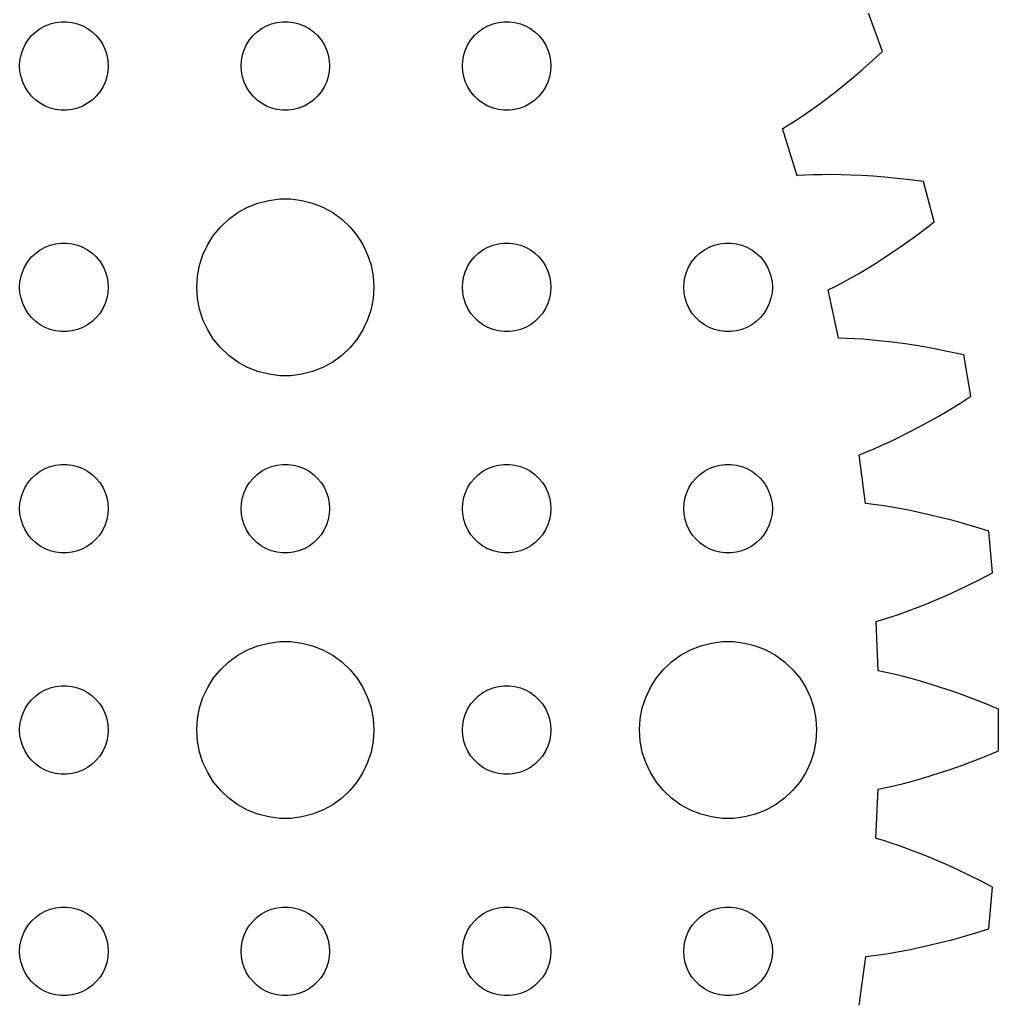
# Model space of a CAD drawing. Header units: metres. Extents: x -69 to 69, y 41 to 289.
# Drawn here: x 36 to 69.16, y 100.84 to 134.07 of the extents above; entities that cross this region are included whole.
import ezdxf

# ---------------------------------------------------------------- set-up
doc = ezdxf.new("R2010")
doc.units = ezdxf.units.M

msp = doc.modelspace()

# ---------------------------------------------------------------- linework, layer by layer
for p, q in [((65.2286, 132.987), (64.7441, 134.319)), ((36.8613, 133.857), (37.0365, 133.927)), ((37.0365, 133.927), (37.2189, 133.973)), ((37.2189, 133.973), (37.4058, 133.997)), ((37.4058, 133.997), (37.5942, 133.997)), ((37.5942, 133.997), (37.7811, 133.973)), ((37.7811, 133.973), (37.9635, 133.927)), ((37.9635, 133.927), (38.1387, 133.857)), ((44.3613, 133.857), (44.5365, 133.927)), ((44.5365, 133.927), (44.7189, 133.973)), ((44.7189, 133.973), (44.9058, 133.997)), ((44.9058, 133.997), (45.0942, 133.997)), ((45.0942, 133.997), (45.2811, 133.973)), ((45.2811, 133.973), (45.4635, 133.927)), ((45.4635, 133.927), (45.6387, 133.857)), ((51.8613, 133.857), (52.0365, 133.927)), ((52.0365, 133.927), (52.2189, 133.973)), ((52.2189, 133.973), (52.4058, 133.997)), ((52.4058, 133.997), (52.5942, 133.997)), ((52.5942, 133.997), (52.7811, 133.973)), ((52.7811, 133.973), (52.9635, 133.927)), ((52.9635, 133.927), (53.1387, 133.857)), ((36.4065, 133.527), (36.5439, 133.656)), ((36.5439, 133.656), (36.6963, 133.766)), ((36.6963, 133.766), (36.8613, 133.857)), ((38.1387, 133.857), (38.3037, 133.766)), ((38.3037, 133.766), (38.4561, 133.656)), ((38.4561, 133.656), (38.5934, 133.527)), ((43.9065, 133.527), (44.0439, 133.656)), ((44.0439, 133.656), (44.1963, 133.766)), ((44.1963, 133.766), (44.3613, 133.857)), ((45.6387, 133.857), (45.8037, 133.766)), ((45.8037, 133.766), (45.9561, 133.656)), ((45.9561, 133.656), (46.0934, 133.527)), ((51.4065, 133.527), (51.5439, 133.656)), ((51.5439, 133.656), (51.6963, 133.766)), ((51.6963, 133.766), (51.8613, 133.857)), ((53.1387, 133.857), (53.3037, 133.766)), ((53.3037, 133.766), (53.4561, 133.656)), ((53.4561, 133.656), (53.5934, 133.527)), ((36.1855, 133.223), (36.2865, 133.382)), ((36.2865, 133.382), (36.4065, 133.527)), ((38.5934, 133.527), (38.7135, 133.382)), ((38.7135, 133.382), (38.8145, 133.223)), ((43.6855, 133.223), (43.7865, 133.382)), ((43.7865, 133.382), (43.9065, 133.527)), ((46.0934, 133.527), (46.2135, 133.382)), ((46.2135, 133.382), (46.3145, 133.223)), ((51.1855, 133.223), (51.2865, 133.382)), ((51.2865, 133.382), (51.4065, 133.527)), ((53.5934, 133.527), (53.7135, 133.382)), ((53.7135, 133.382), (53.8145, 133.223)), ((36.0471, 132.873), (36.1053, 133.052)), ((36.1053, 133.052), (36.1855, 133.223)), ((38.8145, 133.223), (38.8947, 133.052)), ((38.8947, 133.052), (38.9529, 132.873)), ((43.5471, 132.873), (43.6053, 133.052)), ((43.6053, 133.052), (43.6855, 133.223)), ((46.3145, 133.223), (46.3947, 133.052)), ((46.3947, 133.052), (46.4529, 132.873)), ((51.0471, 132.873), (51.1053, 133.052)), ((51.1053, 133.052), (51.1855, 133.223)), ((53.8145, 133.223), (53.8947, 133.052)), ((53.8947, 133.052), (53.9529, 132.873)), ((64.893, 132.681), (65.2286, 132.987)), ((36, 132.5), (36.0118, 132.688)), ((36.0118, 132.688), (36.0471, 132.873)), ((38.9529, 132.873), (38.9882, 132.688)), ((38.9882, 132.688), (39, 132.5)), ((43.5, 132.5), (43.5118, 132.688)), ((43.5118, 132.688), (43.5471, 132.873)), ((46.4529, 132.873), (46.4882, 132.688)), ((46.4882, 132.688), (46.5, 132.5)), ((51, 132.5), (51.0118, 132.688)), ((51.0118, 132.688), (51.0471, 132.873)), ((53.9529, 132.873), (53.9882, 132.688)), ((53.9882, 132.688), (54, 132.5)), ((64.5657, 132.392), (64.893, 132.681)), ((36.0118, 132.312), (36, 132.5)), ((36.0471, 132.127), (36.0118, 132.312)), ((38.9882, 132.312), (38.9529, 132.127)), ((39, 132.5), (38.9882, 132.312)), ((43.5118, 132.312), (43.5, 132.5)), ((43.5471, 132.127), (43.5118, 132.312)), ((46.4882, 132.312), (46.4529, 132.127)), ((46.5, 132.5), (46.4882, 132.312)), ((51.0118, 132.312), (51, 132.5)), ((51.0471, 132.127), (51.0118, 132.312)), ((53.9882, 132.312), (53.9529, 132.127)), ((54, 132.5), (53.9882, 132.312)), ((64.2472, 132.12), (64.5657, 132.392)), ((36.1053, 131.948), (36.0471, 132.127)), ((36.1855, 131.777), (36.1053, 131.948)), ((38.8947, 131.948), (38.8145, 131.777)), ((38.9529, 132.127), (38.8947, 131.948)), ((43.6053, 131.948), (43.5471, 132.127)), ((43.6855, 131.777), (43.6053, 131.948)), ((46.3947, 131.948), (46.3145, 131.777)), ((46.4529, 132.127), (46.3947, 131.948)), ((51.1053, 131.948), (51.0471, 132.127)), ((51.1855, 131.777), (51.1053, 131.948)), ((53.8947, 131.948), (53.8145, 131.777)), ((53.9529, 132.127), (53.8947, 131.948)), ((63.938, 131.864), (64.2472, 132.12)), ((36.2865, 131.618), (36.1855, 131.777)), ((36.4065, 131.473), (36.2865, 131.618)), ((38.7135, 131.618), (38.5934, 131.473)), ((38.8145, 131.777), (38.7135, 131.618)), ((43.7865, 131.618), (43.6855, 131.777)), ((43.9065, 131.473), (43.7865, 131.618)), ((46.2135, 131.618), (46.0934, 131.473)), ((46.3145, 131.777), (46.2135, 131.618)), ((51.2865, 131.618), (51.1855, 131.777)), ((51.4065, 131.473), (51.2865, 131.618)), ((53.7135, 131.618), (53.5934, 131.473)), ((53.8145, 131.777), (53.7135, 131.618)), ((63.3495, 131.403), (63.6387, 131.626)), ((63.6387, 131.626), (63.938, 131.864)), ((36.5439, 131.344), (36.4065, 131.473)), ((36.6963, 131.234), (36.5439, 131.344)), ((38.4561, 131.344), (38.3037, 131.234)), ((38.5934, 131.473), (38.4561, 131.344)), ((44.0439, 131.344), (43.9065, 131.473)), ((44.1963, 131.234), (44.0439, 131.344)), ((45.9561, 131.344), (45.8037, 131.234)), ((46.0934, 131.473), (45.9561, 131.344)), ((51.5439, 131.344), (51.4065, 131.473)), ((51.6963, 131.234), (51.5439, 131.344)), ((53.4561, 131.344), (53.3037, 131.234)), ((53.5934, 131.473), (53.4561, 131.344)), ((63.0711, 131.196), (63.3495, 131.403)), ((36.8613, 131.143), (36.6963, 131.234)), ((37.0365, 131.073), (36.8613, 131.143)), ((37.2189, 131.027), (37.0365, 131.073)), ((37.4058, 131.003), (37.2189, 131.027)), ((37.5942, 131.003), (37.4058, 131.003)), ((37.7811, 131.027), (37.5942, 131.003)), ((37.9635, 131.073), (37.7811, 131.027)), ((38.1387, 131.143), (37.9635, 131.073)), ((38.3037, 131.234), (38.1387, 131.143)), ((44.3613, 131.143), (44.1963, 131.234)), ((44.5365, 131.073), (44.3613, 131.143)), ((44.7189, 131.027), (44.5365, 131.073)), ((44.9058, 131.003), (44.7189, 131.027)), ((45.0942, 131.003), (44.9058, 131.003)), ((45.2811, 131.027), (45.0942, 131.003)), ((45.4635, 131.073), (45.2811, 131.027)), ((45.6387, 131.143), (45.4635, 131.073)), ((45.8037, 131.234), (45.6387, 131.143)), ((51.8613, 131.143), (51.6963, 131.234)), ((52.0365, 131.073), (51.8613, 131.143)), ((52.2189, 131.027), (52.0365, 131.073)), ((52.4058, 131.003), (52.2189, 131.027)), ((52.5942, 131.003), (52.4058, 131.003)), ((52.7811, 131.027), (52.5942, 131.003)), ((52.9635, 131.073), (52.7811, 131.027)), ((53.1387, 131.143), (52.9635, 131.073)), ((53.3037, 131.234), (53.1387, 131.143)), ((62.5481, 130.827), (62.8038, 131.004)), ((62.8038, 131.004), (63.0711, 131.196)), ((62.0729, 130.515), (62.3043, 130.664)), ((62.3043, 130.664), (62.5481, 130.827)), ((61.8463, 130.376), (61.8543, 130.379)), ((62.346, 128.781), (61.8463, 130.376)), ((61.8543, 130.379), (62.0729, 130.515)), ((62.3571, 128.785), (62.346, 128.781)), ((62.614, 128.799), (62.3571, 128.785)), ((62.889, 128.809), (62.614, 128.799)), ((63.1821, 128.816), (62.889, 128.809)), ((63.4933, 128.817), (63.1821, 128.816)), ((63.8223, 128.813), (63.4933, 128.817)), ((64.1692, 128.803), (63.8223, 128.813)), ((64.5338, 128.787), (64.1692, 128.803)), ((64.9159, 128.763), (64.5338, 128.787)), ((65.3155, 128.731), (64.9159, 128.763)), ((65.7324, 128.691), (65.3155, 128.731)), ((66.1664, 128.642), (65.7324, 128.691)), ((66.6172, 128.583), (66.1664, 128.642)), ((66.9839, 127.215), (66.6172, 128.583)), ((44.0729, 127.853), (44.4379, 127.947)), ((44.4379, 127.947), (44.8116, 127.994)), ((44.8116, 127.994), (45.1884, 127.994)), ((45.1884, 127.994), (45.5621, 127.947)), ((45.5621, 127.947), (45.927, 127.853)), ((43.3925, 127.533), (43.7227, 127.714)), ((43.7227, 127.714), (44.0729, 127.853)), ((45.927, 127.853), (46.2773, 127.714)), ((46.2773, 127.714), (46.6075, 127.533)), ((42.8131, 127.054), (43.0877, 127.312)), ((43.0877, 127.312), (43.3925, 127.533)), ((46.6075, 127.533), (46.9123, 127.312)), ((46.9123, 127.312), (47.1869, 127.054)), ((42.5729, 126.763), (42.8131, 127.054)), ((47.1869, 127.054), (47.427, 126.763)), ((66.6228, 126.939), (66.9839, 127.215)), ((42.3711, 126.445), (42.5729, 126.763)), ((47.427, 126.763), (47.6289, 126.445)), ((65.9306, 126.436), (66.2715, 126.679)), ((66.2715, 126.679), (66.6228, 126.939)), ((36.6963, 126.266), (36.8613, 126.357)), ((36.8613, 126.357), (37.0365, 126.427)), ((37.0365, 126.427), (37.2189, 126.473)), ((37.2189, 126.473), (37.4058, 126.497)), ((37.4058, 126.497), (37.5942, 126.497)), ((37.5942, 126.497), (37.7811, 126.473)), ((37.7811, 126.473), (37.9635, 126.427)), ((37.9635, 126.427), (38.1387, 126.357)), ((38.1387, 126.357), (38.3037, 126.266)), ((42.2107, 126.104), (42.3711, 126.445)), ((47.6289, 126.445), (47.7893, 126.104)), ((51.6963, 126.266), (51.8613, 126.357)), ((51.8613, 126.357), (52.0365, 126.427)), ((52.0365, 126.427), (52.2189, 126.473)), ((52.2189, 126.473), (52.4058, 126.497)), ((52.4058, 126.497), (52.5942, 126.497)), ((52.5942, 126.497), (52.7811, 126.473)), ((52.7811, 126.473), (52.9635, 126.427)), ((52.9635, 126.427), (53.1387, 126.357)), ((53.1387, 126.357), (53.3037, 126.266)), ((59.1963, 126.266), (59.3613, 126.357)), ((59.3613, 126.357), (59.5365, 126.427)), ((59.5365, 126.427), (59.7189, 126.473)), ((59.7189, 126.473), (59.9058, 126.497)), ((59.9058, 126.497), (60.0942, 126.497)), ((60.0942, 126.497), (60.2811, 126.473)), ((60.2811, 126.473), (60.4635, 126.427)), ((60.4635, 126.427), (60.6387, 126.357)), ((60.6387, 126.357), (60.8037, 126.266)), ((65.6004, 126.209), (65.9306, 126.436)), ((36.2865, 125.882), (36.4065, 126.027)), ((36.4065, 126.027), (36.5439, 126.156)), ((36.5439, 126.156), (36.6963, 126.266)), ((38.3037, 126.266), (38.4561, 126.156)), ((38.4561, 126.156), (38.5934, 126.027)), ((38.5934, 126.027), (38.7135, 125.882)), ((42.0942, 125.746), (42.2107, 126.104)), ((47.7893, 126.104), (47.9057, 125.746)), ((51.2865, 125.882), (51.4065, 126.027)), ((51.4065, 126.027), (51.5439, 126.156)), ((51.5439, 126.156), (51.6963, 126.266)), ((53.3037, 126.266), (53.4561, 126.156)), ((53.4561, 126.156), (53.5934, 126.027)), ((53.5934, 126.027), (53.7135, 125.882)), ((58.7865, 125.882), (58.9065, 126.027)), ((58.9065, 126.027), (59.0439, 126.156)), ((59.0439, 126.156), (59.1963, 126.266)), ((60.8037, 126.266), (60.9561, 126.156)), ((60.9561, 126.156), (61.0934, 126.027)), ((61.0934, 126.027), (61.2135, 125.882)), ((64.9739, 125.8), (65.2813, 125.997)), ((65.2813, 125.997), (65.6004, 126.209)), ((36.1053, 125.552), (36.1855, 125.723)), ((36.1855, 125.723), (36.2865, 125.882)), ((38.7135, 125.882), (38.8145, 125.723)), ((38.8145, 125.723), (38.8947, 125.552)), ((42.0237, 125.376), (42.0942, 125.746)), ((47.9057, 125.746), (47.9763, 125.376)), ((51.1053, 125.552), (51.1855, 125.723)), ((51.1855, 125.723), (51.2865, 125.882)), ((53.7135, 125.882), (53.8145, 125.723)), ((53.8145, 125.723), (53.8947, 125.552)), ((58.6053, 125.552), (58.6855, 125.723)), ((58.6855, 125.723), (58.7865, 125.882)), ((61.2135, 125.882), (61.3145, 125.723)), ((61.3145, 125.723), (61.3947, 125.552)), ((64.6785, 125.618), (64.9739, 125.8)), ((36.0118, 125.188), (36.0471, 125.373)), ((36.0471, 125.373), (36.1053, 125.552)), ((38.8947, 125.552), (38.9529, 125.373)), ((38.9529, 125.373), (38.9882, 125.188)), ((42, 125), (42.0237, 125.376)), ((47.9763, 125.376), (48, 125)), ((51.0118, 125.188), (51.0471, 125.373)), ((51.0471, 125.373), (51.1053, 125.552)), ((53.8947, 125.552), (53.9529, 125.373)), ((53.9529, 125.373), (53.9882, 125.188)), ((58.5118, 125.188), (58.5471, 125.373)), ((58.5471, 125.373), (58.6053, 125.552)), ((61.3947, 125.552), (61.4529, 125.373)), ((61.4529, 125.373), (61.4882, 125.188)), ((63.8682, 125.155), (64.1252, 125.296)), ((64.1252, 125.296), (64.3954, 125.45)), ((64.3954, 125.45), (64.6785, 125.618)), ((36, 125), (36.0118, 125.188)), ((36.0118, 124.812), (36, 125)), ((38.9882, 125.188), (39, 125)), ((39, 125), (38.9882, 124.812)), ((42.0237, 124.624), (42, 125)), ((48, 125), (47.9763, 124.624)), ((51, 125), (51.0118, 125.188)), ((51.0118, 124.812), (51, 125)), ((53.9882, 125.188), (54, 125)), ((54, 125), (53.9882, 124.812)), ((58.5, 125), (58.5118, 125.188)), ((58.5118, 124.812), (58.5, 125)), ((61.4882, 125.188), (61.5, 125)), ((61.5, 125), (61.4882, 124.812)), ((63.3951, 124.911), (63.6247, 125.027)), ((63.6247, 125.027), (63.8682, 125.155)), ((36.0471, 124.627), (36.0118, 124.812)), ((36.1053, 124.448), (36.0471, 124.627)), ((38.9529, 124.627), (38.8947, 124.448)), ((38.9882, 124.812), (38.9529, 124.627)), ((42.0942, 124.254), (42.0237, 124.624)), ((47.9763, 124.624), (47.9057, 124.254)), ((51.0471, 124.627), (51.0118, 124.812)), ((51.1053, 124.448), (51.0471, 124.627)), ((53.9529, 124.627), (53.8947, 124.448)), ((53.9882, 124.812), (53.9529, 124.627)), ((58.5471, 124.627), (58.5118, 124.812)), ((58.6053, 124.448), (58.5471, 124.627)), ((61.4529, 124.627), (61.3947, 124.448)), ((61.4882, 124.812), (61.4529, 124.627)), ((63.3868, 124.909), (63.3951, 124.911)), ((63.7457, 123.276), (63.3868, 124.909)), ((36.1855, 124.277), (36.1053, 124.448)), ((38.8947, 124.448), (38.8145, 124.277)), ((51.1855, 124.277), (51.1053, 124.448)), ((53.8947, 124.448), (53.8145, 124.277)), ((58.6855, 124.277), (58.6053, 124.448)), ((61.3947, 124.448), (61.3145, 124.277)), ((36.2865, 124.118), (36.1855, 124.277)), ((36.4065, 123.973), (36.2865, 124.118)), ((36.5439, 123.844), (36.4065, 123.973)), ((38.5934, 123.973), (38.4561, 123.844)), ((38.7135, 124.118), (38.5934, 123.973)), ((38.8145, 124.277), (38.7135, 124.118)), ((42.2107, 123.896), (42.0942, 124.254)), ((47.9057, 124.254), (47.7893, 123.896)), ((51.2865, 124.118), (51.1855, 124.277)), ((51.4065, 123.973), (51.2865, 124.118)), ((51.5439, 123.844), (51.4065, 123.973)), ((53.5934, 123.973), (53.4561, 123.844)), ((53.7135, 124.118), (53.5934, 123.973)), ((53.8145, 124.277), (53.7135, 124.118)), ((58.7865, 124.118), (58.6855, 124.277)), ((58.9065, 123.973), (58.7865, 124.118)), ((59.0439, 123.844), (58.9065, 123.973)), ((61.0934, 123.973), (60.9561, 123.844)), ((61.2135, 124.118), (61.0934, 123.973)), ((61.3145, 124.277), (61.2135, 124.118)), ((36.6963, 123.734), (36.5439, 123.844)), ((36.8613, 123.643), (36.6963, 123.734)), ((37.0365, 123.573), (36.8613, 123.643)), ((38.1387, 123.643), (37.9635, 123.573)), ((38.3037, 123.734), (38.1387, 123.643)), ((38.4561, 123.844), (38.3037, 123.734)), ((42.3711, 123.555), (42.2107, 123.896)), ((47.7893, 123.896), (47.6289, 123.555)), ((51.6963, 123.734), (51.5439, 123.844)), ((51.8613, 123.643), (51.6963, 123.734)), ((52.0365, 123.573), (51.8613, 123.643)), ((53.1387, 123.643), (52.9635, 123.573)), ((53.3037, 123.734), (53.1387, 123.643)), ((53.4561, 123.844), (53.3037, 123.734)), ((59.1963, 123.734), (59.0439, 123.844)), ((59.3613, 123.643), (59.1963, 123.734)), ((59.5365, 123.573), (59.3613, 123.643)), ((60.6387, 123.643), (60.4635, 123.573)), ((60.8037, 123.734), (60.6387, 123.643)), ((60.9561, 123.844), (60.8037, 123.734)), ((37.2189, 123.527), (37.0365, 123.573)), ((37.4058, 123.503), (37.2189, 123.527)), ((37.5942, 123.503), (37.4058, 123.503)), ((37.7811, 123.527), (37.5942, 123.503)), ((37.9635, 123.573), (37.7811, 123.527)), ((42.5729, 123.237), (42.3711, 123.555)), ((47.6289, 123.555), (47.427, 123.237)), ((52.2189, 123.527), (52.0365, 123.573)), ((52.4058, 123.503), (52.2189, 123.527)), ((52.5942, 123.503), (52.4058, 123.503)), ((52.7811, 123.527), (52.5942, 123.503)), ((52.9635, 123.573), (52.7811, 123.527)), ((59.7189, 123.527), (59.5365, 123.573)), ((59.9058, 123.503), (59.7189, 123.527)), ((60.0942, 123.503), (59.9058, 123.503)), ((60.2811, 123.527), (60.0942, 123.503)), ((60.4635, 123.573), (60.2811, 123.527)), ((42.8131, 122.946), (42.5729, 123.237)), ((47.427, 123.237), (47.1869, 122.946)), ((63.757, 123.278), (63.7457, 123.276)), ((64.0141, 123.27), (63.757, 123.278)), ((64.289, 123.257), (64.0141, 123.27)), ((64.5816, 123.238), (64.289, 123.257)), ((64.8917, 123.212), (64.5816, 123.238)), ((65.2191, 123.179), (64.8917, 123.212)), ((65.5638, 123.139), (65.2191, 123.179)), ((65.9256, 123.091), (65.5638, 123.139)), ((66.3042, 123.034), (65.9256, 123.091)), ((66.6995, 122.967), (66.3042, 123.034)), ((67.1113, 122.891), (66.6995, 122.967)), ((43.0877, 122.688), (42.8131, 122.946)), ((43.3925, 122.467), (43.0877, 122.688)), ((46.9123, 122.688), (46.6075, 122.467)), ((47.1869, 122.946), (46.9123, 122.688)), ((67.5393, 122.804), (67.1113, 122.891)), ((67.9834, 122.707), (67.5393, 122.804)), ((68.2294, 121.311), (67.9834, 122.707)), ((43.7227, 122.286), (43.3925, 122.467)), ((46.6075, 122.467), (46.2773, 122.286)), ((44.0729, 122.147), (43.7227, 122.286)), ((44.4379, 122.053), (44.0729, 122.147)), ((44.8116, 122.006), (44.4379, 122.053)), ((45.1884, 122.006), (44.8116, 122.006)), ((45.5621, 122.053), (45.1884, 122.006)), ((45.927, 122.147), (45.5621, 122.053)), ((46.2773, 122.286), (45.927, 122.147)), ((67.8456, 121.068), (68.2294, 121.311)), ((67.473, 120.84), (67.8456, 121.068)), ((67.1122, 120.627), (67.473, 120.84)), ((66.4271, 120.246), (66.7634, 120.43)), ((66.7634, 120.43), (67.1122, 120.627)), ((65.7936, 119.922), (66.1037, 120.077)), ((66.1037, 120.077), (66.4271, 120.246)), ((64.946, 119.531), (65.2144, 119.649)), ((65.2144, 119.649), (65.497, 119.779)), ((65.497, 119.779), (65.7936, 119.922)), ((64.445, 119.327), (64.4534, 119.329)), ((64.6601, 117.67), (64.445, 119.327)), ((64.4534, 119.329), (64.6922, 119.424)), ((64.6922, 119.424), (64.946, 119.531)), ((37.0365, 118.927), (37.2189, 118.973)), ((37.2189, 118.973), (37.4058, 118.997)), ((37.4058, 118.997), (37.5942, 118.997)), ((37.5942, 118.997), (37.7811, 118.973)), ((37.7811, 118.973), (37.9635, 118.927)), ((44.5365, 118.927), (44.7189, 118.973)), ((44.7189, 118.973), (44.9058, 118.997)), ((44.9058, 118.997), (45.0942, 118.997)), ((45.0942, 118.997), (45.2811, 118.973)), ((45.2811, 118.973), (45.4635, 118.927)), ((52.0365, 118.927), (52.2189, 118.973)), ((52.2189, 118.973), (52.4058, 118.997)), ((52.4058, 118.997), (52.5942, 118.997)), ((52.5942, 118.997), (52.7811, 118.973)), ((52.7811, 118.973), (52.9635, 118.927)), ((59.5365, 118.927), (59.7189, 118.973)), ((59.7189, 118.973), (59.9058, 118.997)), ((59.9058, 118.997), (60.0942, 118.997)), ((60.0942, 118.997), (60.2811, 118.973)), ((60.2811, 118.973), (60.4635, 118.927)), ((36.4065, 118.527), (36.5439, 118.656)), ((36.5439, 118.656), (36.6963, 118.766)), ((36.6963, 118.766), (36.8613, 118.857)), ((36.8613, 118.857), (37.0365, 118.927)), ((37.9635, 118.927), (38.1387, 118.857)), ((38.1387, 118.857), (38.3037, 118.766)), ((38.3037, 118.766), (38.4561, 118.656)), ((38.4561, 118.656), (38.5934, 118.527)), ((43.9065, 118.527), (44.0439, 118.656)), ((44.0439, 118.656), (44.1963, 118.766)), ((44.1963, 118.766), (44.3613, 118.857)), ((44.3613, 118.857), (44.5365, 118.927)), ((45.4635, 118.927), (45.6387, 118.857)), ((45.6387, 118.857), (45.8037, 118.766)), ((45.8037, 118.766), (45.9561, 118.656)), ((45.9561, 118.656), (46.0934, 118.527)), ((51.4065, 118.527), (51.5439, 118.656)), ((51.5439, 118.656), (51.6963, 118.766)), ((51.6963, 118.766), (51.8613, 118.857)), ((51.8613, 118.857), (52.0365, 118.927)), ((52.9635, 118.927), (53.1387, 118.857)), ((53.1387, 118.857), (53.3037, 118.766)), ((53.3037, 118.766), (53.4561, 118.656)), ((53.4561, 118.656), (53.5934, 118.527)), ((58.9065, 118.527), (59.0439, 118.656)), ((59.0439, 118.656), (59.1963, 118.766)), ((59.1963, 118.766), (59.3613, 118.857)), ((59.3613, 118.857), (59.5365, 118.927)), ((60.4635, 118.927), (60.6387, 118.857)), ((60.6387, 118.857), (60.8037, 118.766)), ((60.8037, 118.766), (60.9561, 118.656)), ((60.9561, 118.656), (61.0934, 118.527)), ((36.1855, 118.223), (36.2865, 118.382)), ((36.2865, 118.382), (36.4065, 118.527)), ((38.5934, 118.527), (38.7135, 118.382)), ((38.7135, 118.382), (38.8145, 118.223)), ((43.6855, 118.223), (43.7865, 118.382)), ((43.7865, 118.382), (43.9065, 118.527)), ((46.0934, 118.527), (46.2135, 118.382)), ((46.2135, 118.382), (46.3145, 118.223)), ((51.1855, 118.223), (51.2865, 118.382)), ((51.2865, 118.382), (51.4065, 118.527)), ((53.5934, 118.527), (53.7135, 118.382)), ((53.7135, 118.382), (53.8145, 118.223)), ((58.6855, 118.223), (58.7865, 118.382)), ((58.7865, 118.382), (58.9065, 118.527)), ((61.0934, 118.527), (61.2135, 118.382)), ((61.2135, 118.382), (61.3145, 118.223)), ((36.0471, 117.873), (36.1053, 118.052)), ((36.1053, 118.052), (36.1855, 118.223)), ((38.8145, 118.223), (38.8947, 118.052)), ((38.8947, 118.052), (38.9529, 117.873)), ((43.5471, 117.873), (43.6053, 118.052)), ((43.6053, 118.052), (43.6855, 118.223)), ((46.3145, 118.223), (46.3947, 118.052)), ((46.3947, 118.052), (46.4529, 117.873)), ((51.0471, 117.873), (51.1053, 118.052)), ((51.1053, 118.052), (51.1855, 118.223)), ((53.8145, 118.223), (53.8947, 118.052)), ((53.8947, 118.052), (53.9529, 117.873)), ((58.5471, 117.873), (58.6053, 118.052)), ((58.6053, 118.052), (58.6855, 118.223)), ((61.3145, 118.223), (61.3947, 118.052)), ((61.3947, 118.052), (61.4529, 117.873)), ((36, 117.5), (36.0118, 117.688)), ((36.0118, 117.688), (36.0471, 117.873)), ((38.9529, 117.873), (38.9882, 117.688)), ((38.9882, 117.688), (39, 117.5)), ((43.5, 117.5), (43.5118, 117.688)), ((43.5118, 117.688), (43.5471, 117.873)), ((46.4529, 117.873), (46.4882, 117.688)), ((46.4882, 117.688), (46.5, 117.5)), ((51, 117.5), (51.0118, 117.688)), ((51.0118, 117.688), (51.0471, 117.873)), ((53.9529, 117.873), (53.9882, 117.688)), ((53.9882, 117.688), (54, 117.5)), ((58.5, 117.5), (58.5118, 117.688)), ((58.5118, 117.688), (58.5471, 117.873)), ((61.4529, 117.873), (61.4882, 117.688)), ((61.4882, 117.688), (61.5, 117.5)), ((64.6716, 117.671), (64.6601, 117.67)), ((64.9271, 117.64), (64.6716, 117.671)), ((36.0118, 117.312), (36, 117.5)), ((36.0471, 117.127), (36.0118, 117.312)), ((38.9882, 117.312), (38.9529, 117.127)), ((39, 117.5), (38.9882, 117.312)), ((43.5118, 117.312), (43.5, 117.5)), ((43.5471, 117.127), (43.5118, 117.312)), ((46.4882, 117.312), (46.4529, 117.127)), ((46.5, 117.5), (46.4882, 117.312)), ((51.0118, 117.312), (51, 117.5)), ((51.0471, 117.127), (51.0118, 117.312)), ((53.9882, 117.312), (53.9529, 117.127)), ((54, 117.5), (53.9882, 117.312)), ((58.5118, 117.312), (58.5, 117.5)), ((58.5471, 117.127), (58.5118, 117.312)), ((61.4882, 117.312), (61.4529, 117.127)), ((61.5, 117.5), (61.4882, 117.312)), ((65.1998, 117.603), (64.9271, 117.64)), ((65.4896, 117.558), (65.1998, 117.603)), ((65.7962, 117.506), (65.4896, 117.558)), ((66.1196, 117.445), (65.7962, 117.506)), ((66.4595, 117.375), (66.1196, 117.445)), ((66.8157, 117.295), (66.4595, 117.375)), ((36.1053, 116.948), (36.0471, 117.127)), ((38.9529, 117.127), (38.8947, 116.948)), ((43.6053, 116.948), (43.5471, 117.127)), ((46.4529, 117.127), (46.3947, 116.948)), ((51.1053, 116.948), (51.0471, 117.127)), ((53.9529, 117.127), (53.8947, 116.948)), ((58.6053, 116.948), (58.5471, 117.127)), ((61.4529, 117.127), (61.3947, 116.948)), ((67.1879, 117.205), (66.8157, 117.295)), ((67.5759, 117.105), (67.1879, 117.205)), ((67.9795, 116.993), (67.5759, 117.105)), ((68.3983, 116.869), (67.9795, 116.993)), ((36.1855, 116.777), (36.1053, 116.948)), ((36.2865, 116.618), (36.1855, 116.777)), ((38.8145, 116.777), (38.7135, 116.618)), ((38.8947, 116.948), (38.8145, 116.777)), ((43.6855, 116.777), (43.6053, 116.948)), ((43.7865, 116.618), (43.6855, 116.777)), ((46.3145, 116.777), (46.2135, 116.618)), ((46.3947, 116.948), (46.3145, 116.777)), ((51.1855, 116.777), (51.1053, 116.948)), ((51.2865, 116.618), (51.1855, 116.777)), ((53.8145, 116.777), (53.7135, 116.618)), ((53.8947, 116.948), (53.8145, 116.777)), ((58.6855, 116.777), (58.6053, 116.948)), ((58.7865, 116.618), (58.6855, 116.777)), ((61.3145, 116.777), (61.2135, 116.618)), ((61.3947, 116.948), (61.3145, 116.777)), ((68.8321, 116.733), (68.3983, 116.869)), ((68.9556, 115.322), (68.8321, 116.733)), ((36.4065, 116.473), (36.2865, 116.618)), ((36.5439, 116.344), (36.4065, 116.473)), ((36.6963, 116.234), (36.5439, 116.344)), ((38.4561, 116.344), (38.3037, 116.234)), ((38.5934, 116.473), (38.4561, 116.344)), ((38.7135, 116.618), (38.5934, 116.473)), ((43.9065, 116.473), (43.7865, 116.618)), ((44.0439, 116.344), (43.9065, 116.473)), ((44.1963, 116.234), (44.0439, 116.344)), ((45.9561, 116.344), (45.8037, 116.234)), ((46.0934, 116.473), (45.9561, 116.344)), ((46.2135, 116.618), (46.0934, 116.473)), ((51.4065, 116.473), (51.2865, 116.618)), ((51.5439, 116.344), (51.4065, 116.473)), ((51.6963, 116.234), (51.5439, 116.344)), ((53.4561, 116.344), (53.3037, 116.234)), ((53.5934, 116.473), (53.4561, 116.344)), ((53.7135, 116.618), (53.5934, 116.473)), ((58.9065, 116.473), (58.7865, 116.618)), ((59.0439, 116.344), (58.9065, 116.473)), ((59.1963, 116.234), (59.0439, 116.344)), ((60.9561, 116.344), (60.8037, 116.234)), ((61.0934, 116.473), (60.9561, 116.344)), ((61.2135, 116.618), (61.0934, 116.473)), ((36.8613, 116.143), (36.6963, 116.234)), ((37.0365, 116.073), (36.8613, 116.143)), ((37.2189, 116.027), (37.0365, 116.073)), ((37.4058, 116.003), (37.2189, 116.027)), ((37.5942, 116.003), (37.4058, 116.003)), ((37.7811, 116.027), (37.5942, 116.003)), ((37.9635, 116.073), (37.7811, 116.027)), ((38.1387, 116.143), (37.9635, 116.073)), ((38.3037, 116.234), (38.1387, 116.143)), ((44.3613, 116.143), (44.1963, 116.234)), ((44.5365, 116.073), (44.3613, 116.143)), ((44.7189, 116.027), (44.5365, 116.073)), ((44.9058, 116.003), (44.7189, 116.027)), ((45.0942, 116.003), (44.9058, 116.003)), ((45.2811, 116.027), (45.0942, 116.003)), ((45.4635, 116.073), (45.2811, 116.027)), ((45.6387, 116.143), (45.4635, 116.073)), ((45.8037, 116.234), (45.6387, 116.143)), ((51.8613, 116.143), (51.6963, 116.234)), ((52.0365, 116.073), (51.8613, 116.143)), ((52.2189, 116.027), (52.0365, 116.073)), ((52.4058, 116.003), (52.2189, 116.027)), ((52.5942, 116.003), (52.4058, 116.003)), ((52.7811, 116.027), (52.5942, 116.003)), ((52.9635, 116.073), (52.7811, 116.027)), ((53.1387, 116.143), (52.9635, 116.073)), ((53.3037, 116.234), (53.1387, 116.143)), ((59.3613, 116.143), (59.1963, 116.234)), ((59.5365, 116.073), (59.3613, 116.143)), ((59.7189, 116.027), (59.5365, 116.073)), ((59.9058, 116.003), (59.7189, 116.027)), ((60.0942, 116.003), (59.9058, 116.003)), ((60.2811, 116.027), (60.0942, 116.003)), ((60.4635, 116.073), (60.2811, 116.027)), ((60.6387, 116.143), (60.4635, 116.073)), ((60.8037, 116.234), (60.6387, 116.143)), ((68.552, 115.112), (68.9556, 115.322)), ((68.161, 114.918), (68.552, 115.112)), ((67.4184, 114.571), (67.783, 114.738)), ((67.783, 114.738), (68.161, 114.918)), ((66.7305, 114.278), (67.0674, 114.418)), ((67.0674, 114.418), (67.4184, 114.571)), ((65.8072, 113.928), (66.1001, 114.033)), ((66.1001, 114.033), (66.4079, 114.15)), ((66.4079, 114.15), (66.7305, 114.278)), ((65.0127, 113.675), (65.0212, 113.676)), ((65.0826, 112.005), (65.0127, 113.675)), ((65.0212, 113.676), (65.2675, 113.75)), ((65.2675, 113.75), (65.5295, 113.834)), ((65.5295, 113.834), (65.8072, 113.928)), ((44.4379, 112.947), (44.8116, 112.994)), ((44.8116, 112.994), (45.1884, 112.994)), ((45.1884, 112.994), (45.5621, 112.947)), ((59.4379, 112.947), (59.8116, 112.994)), ((59.8116, 112.994), (60.1884, 112.994)), ((60.1884, 112.994), (60.5621, 112.947)), ((43.3925, 112.533), (43.7227, 112.714)), ((43.7227, 112.714), (44.0729, 112.853)), ((44.0729, 112.853), (44.4379, 112.947)), ((45.5621, 112.947), (45.927, 112.853)), ((45.927, 112.853), (46.2773, 112.714)), ((46.2773, 112.714), (46.6075, 112.533)), ((58.3925, 112.533), (58.7227, 112.714)), ((58.7227, 112.714), (59.0729, 112.853)), ((59.0729, 112.853), (59.4379, 112.947)), ((60.5621, 112.947), (60.927, 112.853)), ((60.927, 112.853), (61.2773, 112.714)), ((61.2773, 112.714), (61.6075, 112.533)), ((43.0877, 112.312), (43.3925, 112.533)), ((46.6075, 112.533), (46.9123, 112.312)), ((58.0877, 112.312), (58.3925, 112.533)), ((61.6075, 112.533), (61.9123, 112.312)), ((42.5729, 111.763), (42.8131, 112.054)), ((42.8131, 112.054), (43.0877, 112.312)), ((46.9123, 112.312), (47.1869, 112.054)), ((47.1869, 112.054), (47.427, 111.763)), ((57.5729, 111.763), (57.8131, 112.054)), ((57.8131, 112.054), (58.0877, 112.312)), ((61.9123, 112.312), (62.1869, 112.054)), ((62.1869, 112.054), (62.427, 111.763)), ((65.0941, 112.005), (65.0826, 112.005)), ((65.3459, 111.953), (65.0941, 112.005)), ((42.3711, 111.445), (42.5729, 111.763)), ((47.427, 111.763), (47.6289, 111.445)), ((57.3711, 111.445), (57.5729, 111.763)), ((62.427, 111.763), (62.6289, 111.445)), ((65.6144, 111.892), (65.3459, 111.953)), ((65.8992, 111.822), (65.6144, 111.892)), ((66.2001, 111.743), (65.8992, 111.822)), ((66.5169, 111.654), (66.2001, 111.743)), ((36.6963, 111.266), (36.8613, 111.357)), ((36.8613, 111.357), (37.0365, 111.427)), ((37.0365, 111.427), (37.2189, 111.473)), ((37.2189, 111.473), (37.4058, 111.497)), ((37.4058, 111.497), (37.5942, 111.497)), ((37.5942, 111.497), (37.7811, 111.473)), ((37.7811, 111.473), (37.9635, 111.427)), ((37.9635, 111.427), (38.1387, 111.357)), ((38.1387, 111.357), (38.3037, 111.266)), ((42.2107, 111.104), (42.3711, 111.445)), ((47.6289, 111.445), (47.7893, 111.104)), ((51.6963, 111.266), (51.8613, 111.357)), ((51.8613, 111.357), (52.0365, 111.427)), ((52.0365, 111.427), (52.2189, 111.473)), ((52.2189, 111.473), (52.4058, 111.497)), ((52.4058, 111.497), (52.5942, 111.497)), ((52.5942, 111.497), (52.7811, 111.473)), ((52.7811, 111.473), (52.9635, 111.427)), ((52.9635, 111.427), (53.1387, 111.357)), ((53.1387, 111.357), (53.3037, 111.266)), ((57.2107, 111.104), (57.3711, 111.445)), ((62.6289, 111.445), (62.7893, 111.104)), ((66.8494, 111.555), (66.5169, 111.654)), ((67.1973, 111.444), (66.8494, 111.555)), ((67.5602, 111.322), (67.1973, 111.444)), ((36.2865, 110.882), (36.4065, 111.027)), ((36.4065, 111.027), (36.5439, 111.156)), ((36.5439, 111.156), (36.6963, 111.266)), ((38.3037, 111.266), (38.4561, 111.156)), ((38.4561, 111.156), (38.5934, 111.027)), ((38.5934, 111.027), (38.7135, 110.882)), ((42.0942, 110.746), (42.2107, 111.104)), ((47.7893, 111.104), (47.9057, 110.746)), ((51.2865, 110.882), (51.4065, 111.027)), ((51.4065, 111.027), (51.5439, 111.156)), ((51.5439, 111.156), (51.6963, 111.266)), ((53.3037, 111.266), (53.4561, 111.156)), ((53.4561, 111.156), (53.5934, 111.027)), ((53.5934, 111.027), (53.7135, 110.882)), ((57.0942, 110.746), (57.2107, 111.104)), ((62.7893, 111.104), (62.9057, 110.746)), ((67.938, 111.188), (67.5602, 111.322)), ((68.3303, 111.042), (67.938, 111.188)), ((68.7367, 110.882), (68.3303, 111.042)), ((36.1053, 110.552), (36.1855, 110.723)), ((36.1855, 110.723), (36.2865, 110.882)), ((38.7135, 110.882), (38.8145, 110.723)), ((38.8145, 110.723), (38.8947, 110.552)), ((42.0237, 110.376), (42.0942, 110.746)), ((47.9057, 110.746), (47.9763, 110.376)), ((51.1053, 110.552), (51.1855, 110.723)), ((51.1855, 110.723), (51.2865, 110.882)), ((53.7135, 110.882), (53.8145, 110.723)), ((53.8145, 110.723), (53.8947, 110.552)), ((57.0237, 110.376), (57.0942, 110.746)), ((62.9057, 110.746), (62.9763, 110.376)), ((69.157, 110.708), (68.7367, 110.882)), ((69.157, 109.292), (69.157, 110.708)), ((36.0118, 110.188), (36.0471, 110.373)), ((36.0471, 110.373), (36.1053, 110.552)), ((38.8947, 110.552), (38.9529, 110.373)), ((38.9529, 110.373), (38.9882, 110.188)), ((42, 110), (42.0237, 110.376)), ((47.9763, 110.376), (48, 110)), ((51.0118, 110.188), (51.0471, 110.373)), ((51.0471, 110.373), (51.1053, 110.552)), ((53.8947, 110.552), (53.9529, 110.373)), ((53.9529, 110.373), (53.9882, 110.188)), ((57, 110), (57.0237, 110.376)), ((62.9763, 110.376), (63, 110)), ((36, 110), (36.0118, 110.188)), ((36.0118, 109.812), (36, 110)), ((38.9882, 110.188), (39, 110)), ((39, 110), (38.9882, 109.812)), ((42.0237, 109.624), (42, 110)), ((48, 110), (47.9763, 109.624)), ((51, 110), (51.0118, 110.188)), ((51.0118, 109.812), (51, 110)), ((53.9882, 110.188), (54, 110)), ((54, 110), (53.9882, 109.812)), ((57.0237, 109.624), (57, 110)), ((63, 110), (62.9763, 109.624)), ((36.0471, 109.627), (36.0118, 109.812)), ((38.9882, 109.812), (38.9529, 109.627)), ((51.0471, 109.627), (51.0118, 109.812)), ((53.9882, 109.812), (53.9529, 109.627)), ((36.1053, 109.448), (36.0471, 109.627)), ((36.1855, 109.277), (36.1053, 109.448)), ((38.8947, 109.448), (38.8145, 109.277)), ((38.9529, 109.627), (38.8947, 109.448)), ((42.0942, 109.254), (42.0237, 109.624)), ((47.9763, 109.624), (47.9057, 109.254)), ((51.1053, 109.448), (51.0471, 109.627)), ((51.1855, 109.277), (51.1053, 109.448)), ((53.8947, 109.448), (53.8145, 109.277)), ((53.9529, 109.627), (53.8947, 109.448)), ((57.0942, 109.254), (57.0237, 109.624)), ((62.9763, 109.624), (62.9057, 109.254)), ((36.2865, 109.118), (36.1855, 109.277)), ((36.4065, 108.973), (36.2865, 109.118)), ((38.7135, 109.118), (38.5934, 108.973)), ((38.8145, 109.277), (38.7135, 109.118)), ((42.2107, 108.896), (42.0942, 109.254)), ((47.9057, 109.254), (47.7893, 108.896)), ((51.2865, 109.118), (51.1855, 109.277)), ((51.4065, 108.973), (51.2865, 109.118)), ((53.7135, 109.118), (53.5934, 108.973)), ((53.8145, 109.277), (53.7135, 109.118)), ((57.2107, 108.896), (57.0942, 109.254)), ((62.9057, 109.254), (62.7893, 108.896)), ((68.3303, 108.958), (68.7367, 109.118)), ((68.7367, 109.118), (69.157, 109.292)), ((36.5439, 108.844), (36.4065, 108.973)), ((36.6963, 108.734), (36.5439, 108.844)), ((36.8613, 108.643), (36.6963, 108.734)), ((38.3037, 108.734), (38.1387, 108.643)), ((38.4561, 108.844), (38.3037, 108.734)), ((38.5934, 108.973), (38.4561, 108.844)), ((42.3711, 108.555), (42.2107, 108.896)), ((47.7893, 108.896), (47.6289, 108.555)), ((51.5439, 108.844), (51.4065, 108.973)), ((51.6963, 108.734), (51.5439, 108.844)), ((51.8613, 108.643), (51.6963, 108.734)), ((53.3037, 108.734), (53.1387, 108.643)), ((53.4561, 108.844), (53.3037, 108.734)), ((53.5934, 108.973), (53.4561, 108.844)), ((57.3711, 108.555), (57.2107, 108.896)), ((62.7893, 108.896), (62.6289, 108.555)), ((67.1973, 108.556), (67.5602, 108.678)), ((67.5602, 108.678), (67.938, 108.812)), ((67.938, 108.812), (68.3303, 108.958)), ((37.0365, 108.573), (36.8613, 108.643)), ((37.2189, 108.527), (37.0365, 108.573)), ((37.4058, 108.503), (37.2189, 108.527)), ((37.5942, 108.503), (37.4058, 108.503)), ((37.7811, 108.527), (37.5942, 108.503)), ((37.9635, 108.573), (37.7811, 108.527)), ((38.1387, 108.643), (37.9635, 108.573)), ((42.5729, 108.237), (42.3711, 108.555)), ((47.6289, 108.555), (47.427, 108.237)), ((52.0365, 108.573), (51.8613, 108.643)), ((52.2189, 108.527), (52.0365, 108.573)), ((52.4058, 108.503), (52.2189, 108.527)), ((52.5942, 108.503), (52.4058, 108.503)), ((52.7811, 108.527), (52.5942, 108.503)), ((52.9635, 108.573), (52.7811, 108.527)), ((53.1387, 108.643), (52.9635, 108.573)), ((57.5729, 108.237), (57.3711, 108.555)), ((62.6289, 108.555), (62.427, 108.237)), ((66.2001, 108.257), (66.5169, 108.346)), ((66.5169, 108.346), (66.8494, 108.445)), ((66.8494, 108.445), (67.1973, 108.556)), ((42.8131, 107.946), (42.5729, 108.237)), ((47.427, 108.237), (47.1869, 107.946)), ((57.8131, 107.946), (57.5729, 108.237)), ((62.427, 108.237), (62.1869, 107.946)), ((65.0941, 107.995), (65.3459, 108.047)), ((65.3459, 108.047), (65.6144, 108.108)), ((65.6144, 108.108), (65.8992, 108.178)), ((65.8992, 108.178), (66.2001, 108.257)), ((43.0877, 107.688), (42.8131, 107.946)), ((43.3925, 107.467), (43.0877, 107.688)), ((46.9123, 107.688), (46.6075, 107.467)), ((47.1869, 107.946), (46.9123, 107.688)), ((58.0877, 107.688), (57.8131, 107.946)), ((58.3925, 107.467), (58.0877, 107.688)), ((61.9123, 107.688), (61.6075, 107.467)), ((62.1869, 107.946), (61.9123, 107.688)), ((65.0096, 106.325), (65.0856, 107.995)), ((65.0856, 107.995), (65.0941, 107.995)), ((43.7227, 107.286), (43.3925, 107.467)), ((46.6075, 107.467), (46.2773, 107.286)), ((58.7227, 107.286), (58.3925, 107.467)), ((61.6075, 107.467), (61.2773, 107.286)), ((44.0729, 107.147), (43.7227, 107.286)), ((44.4379, 107.053), (44.0729, 107.147)), ((44.8116, 107.006), (44.4379, 107.053)), ((45.5621, 107.053), (45.1884, 107.006)), ((45.927, 107.147), (45.5621, 107.053)), ((46.2773, 107.286), (45.927, 107.147)), ((59.0729, 107.147), (58.7227, 107.286)), ((59.4379, 107.053), (59.0729, 107.147)), ((59.8116, 107.006), (59.4379, 107.053)), ((60.5621, 107.053), (60.1884, 107.006)), ((60.927, 107.147), (60.5621, 107.053)), ((61.2773, 107.286), (60.927, 107.147)), ((45.1884, 107.006), (44.8116, 107.006)), ((60.1884, 107.006), (59.8116, 107.006)), ((65.0212, 106.324), (65.0096, 106.325)), ((65.2675, 106.25), (65.0212, 106.324)), ((65.5295, 106.166), (65.2675, 106.25)), ((65.8072, 106.072), (65.5295, 106.166)), ((66.1001, 105.967), (65.8072, 106.072)), ((66.4079, 105.85), (66.1001, 105.967)), ((66.7305, 105.722), (66.4079, 105.85)), ((67.0674, 105.582), (66.7305, 105.722)), ((67.4184, 105.429), (67.0674, 105.582)), ((67.783, 105.262), (67.4184, 105.429)), ((68.161, 105.082), (67.783, 105.262)), ((68.552, 104.888), (68.161, 105.082)), ((68.9556, 104.678), (68.552, 104.888)), ((68.8321, 103.267), (68.9556, 104.678)), ((36.5439, 103.656), (36.6963, 103.766)), ((36.6963, 103.766), (36.8613, 103.857)), ((36.8613, 103.857), (37.0365, 103.927)), ((37.0365, 103.927), (37.2189, 103.973)), ((37.2189, 103.973), (37.4058, 103.997)), ((37.4058, 103.997), (37.5942, 103.997)), ((37.5942, 103.997), (37.7811, 103.973)), ((37.7811, 103.973), (37.9635, 103.927)), ((37.9635, 103.927), (38.1387, 103.857)), ((38.1387, 103.857), (38.3037, 103.766)), ((38.3037, 103.766), (38.4561, 103.656)), ((44.0439, 103.656), (44.1963, 103.766)), ((44.1963, 103.766), (44.3613, 103.857)), ((44.3613, 103.857), (44.5365, 103.927)), ((44.5365, 103.927), (44.7189, 103.973)), ((44.7189, 103.973), (44.9058, 103.997)), ((44.9058, 103.997), (45.0942, 103.997)), ((45.0942, 103.997), (45.2811, 103.973)), ((45.2811, 103.973), (45.4635, 103.927)), ((45.4635, 103.927), (45.6387, 103.857)), ((45.6387, 103.857), (45.8037, 103.766)), ((45.8037, 103.766), (45.9561, 103.656)), ((51.5439, 103.656), (51.6963, 103.766)), ((51.6963, 103.766), (51.8613, 103.857)), ((51.8613, 103.857), (52.0365, 103.927)), ((52.0365, 103.927), (52.2189, 103.973)), ((52.2189, 103.973), (52.4058, 103.997)), ((52.4058, 103.997), (52.5942, 103.997)), ((52.5942, 103.997), (52.7811, 103.973)), ((52.7811, 103.973), (52.9635, 103.927)), ((52.9635, 103.927), (53.1387, 103.857)), ((53.1387, 103.857), (53.3037, 103.766)), ((53.3037, 103.766), (53.4561, 103.656)), ((59.0439, 103.656), (59.1963, 103.766)), ((59.1963, 103.766), (59.3613, 103.857)), ((59.3613, 103.857), (59.5365, 103.927)), ((59.5365, 103.927), (59.7189, 103.973)), ((59.7189, 103.973), (59.9058, 103.997)), ((59.9058, 103.997), (60.0942, 103.997)), ((60.0942, 103.997), (60.2811, 103.973)), ((60.2811, 103.973), (60.4635, 103.927)), ((60.4635, 103.927), (60.6387, 103.857)), ((60.6387, 103.857), (60.8037, 103.766)), ((60.8037, 103.766), (60.9561, 103.656)), ((36.1855, 103.223), (36.2865, 103.382)), ((36.2865, 103.382), (36.4065, 103.527)), ((36.4065, 103.527), (36.5439, 103.656)), ((38.4561, 103.656), (38.5934, 103.527)), ((38.5934, 103.527), (38.7135, 103.382)), ((38.7135, 103.382), (38.8145, 103.223)), ((43.6855, 103.223), (43.7865, 103.382)), ((43.7865, 103.382), (43.9065, 103.527)), ((43.9065, 103.527), (44.0439, 103.656)), ((45.9561, 103.656), (46.0934, 103.527)), ((46.0934, 103.527), (46.2135, 103.382)), ((46.2135, 103.382), (46.3145, 103.223)), ((51.1855, 103.223), (51.2865, 103.382)), ((51.2865, 103.382), (51.4065, 103.527)), ((51.4065, 103.527), (51.5439, 103.656)), ((53.4561, 103.656), (53.5934, 103.527)), ((53.5934, 103.527), (53.7135, 103.382)), ((53.7135, 103.382), (53.8145, 103.223)), ((58.6855, 103.223), (58.7865, 103.382)), ((58.7865, 103.382), (58.9065, 103.527)), ((58.9065, 103.527), (59.0439, 103.656)), ((60.9561, 103.656), (61.0934, 103.527)), ((61.0934, 103.527), (61.2135, 103.382)), ((61.2135, 103.382), (61.3145, 103.223)), ((36.0471, 102.873), (36.1053, 103.052)), ((36.1053, 103.052), (36.1855, 103.223)), ((38.8145, 103.223), (38.8947, 103.052)), ((38.8947, 103.052), (38.9529, 102.873)), ((43.5471, 102.873), (43.6053, 103.052)), ((43.6053, 103.052), (43.6855, 103.223)), ((46.3145, 103.223), (46.3947, 103.052)), ((46.3947, 103.052), (46.4529, 102.873)), ((51.0471, 102.873), (51.1053, 103.052)), ((51.1053, 103.052), (51.1855, 103.223)), ((53.8145, 103.223), (53.8947, 103.052)), ((53.8947, 103.052), (53.9529, 102.873)), ((58.5471, 102.873), (58.6053, 103.052)), ((58.6053, 103.052), (58.6855, 103.223)), ((61.3145, 103.223), (61.3947, 103.052)), ((61.3947, 103.052), (61.4529, 102.873)), ((67.9795, 103.007), (68.3983, 103.131)), ((68.3983, 103.131), (68.8321, 103.267)), ((36.0118, 102.688), (36.0471, 102.873)), ((38.9529, 102.873), (38.9882, 102.688)), ((43.5118, 102.688), (43.5471, 102.873)), ((46.4529, 102.873), (46.4882, 102.688)), ((51.0118, 102.688), (51.0471, 102.873)), ((53.9529, 102.873), (53.9882, 102.688)), ((58.5118, 102.688), (58.5471, 102.873)), ((61.4529, 102.873), (61.4882, 102.688)), ((66.4595, 102.625), (66.8157, 102.705)), ((66.8157, 102.705), (67.1879, 102.795)), ((67.1879, 102.795), (67.5759, 102.895)), ((67.5759, 102.895), (67.9795, 103.007)), ((36, 102.5), (36.0118, 102.688)), ((36.0118, 102.312), (36, 102.5)), ((38.9882, 102.688), (39, 102.5)), ((39, 102.5), (38.9882, 102.312)), ((43.5, 102.5), (43.5118, 102.688)), ((43.5118, 102.312), (43.5, 102.5)), ((46.4882, 102.688), (46.5, 102.5)), ((46.5, 102.5), (46.4882, 102.312)), ((51, 102.5), (51.0118, 102.688)), ((51.0118, 102.312), (51, 102.5)), ((53.9882, 102.688), (54, 102.5)), ((54, 102.5), (53.9882, 102.312)), ((58.5, 102.5), (58.5118, 102.688)), ((58.5118, 102.312), (58.5, 102.5)), ((61.4882, 102.688), (61.5, 102.5)), ((61.5, 102.5), (61.4882, 102.312)), ((64.6716, 102.329), (64.9271, 102.36)), ((64.9271, 102.36), (65.1998, 102.397)), ((65.1998, 102.397), (65.4896, 102.442)), ((65.4896, 102.442), (65.7962, 102.494)), ((65.7962, 102.494), (66.1196, 102.555)), ((66.1196, 102.555), (66.4595, 102.625)), ((36.0471, 102.127), (36.0118, 102.312)), ((36.1053, 101.948), (36.0471, 102.127)), ((38.9529, 102.127), (38.8947, 101.948)), ((38.9882, 102.312), (38.9529, 102.127)), ((43.5471, 102.127), (43.5118, 102.312)), ((43.6053, 101.948), (43.5471, 102.127)), ((46.4529, 102.127), (46.3947, 101.948)), ((46.4882, 102.312), (46.4529, 102.127)), ((51.0471, 102.127), (51.0118, 102.312)), ((51.1053, 101.948), (51.0471, 102.127)), ((53.9529, 102.127), (53.8947, 101.948)), ((53.9882, 102.312), (53.9529, 102.127)), ((58.5471, 102.127), (58.5118, 102.312)), ((58.6053, 101.948), (58.5471, 102.127)), ((61.4529, 102.127), (61.3947, 101.948)), ((61.4882, 102.312), (61.4529, 102.127)), ((64.442, 100.673), (64.6632, 102.33)), ((64.6632, 102.33), (64.6716, 102.329)), ((36.1855, 101.777), (36.1053, 101.948)), ((36.2865, 101.618), (36.1855, 101.777)), ((38.8145, 101.777), (38.7135, 101.618)), ((38.8947, 101.948), (38.8145, 101.777)), ((43.6855, 101.777), (43.6053, 101.948)), ((43.7865, 101.618), (43.6855, 101.777)), ((46.3145, 101.777), (46.2135, 101.618)), ((46.3947, 101.948), (46.3145, 101.777)), ((51.1855, 101.777), (51.1053, 101.948)), ((51.2865, 101.618), (51.1855, 101.777)), ((53.8145, 101.777), (53.7135, 101.618)), ((53.8947, 101.948), (53.8145, 101.777)), ((58.6855, 101.777), (58.6053, 101.948)), ((58.7865, 101.618), (58.6855, 101.777)), ((61.3145, 101.777), (61.2135, 101.618)), ((61.3947, 101.948), (61.3145, 101.777)), ((36.4065, 101.473), (36.2865, 101.618)), ((36.5439, 101.344), (36.4065, 101.473)), ((38.5934, 101.473), (38.4561, 101.344)), ((38.7135, 101.618), (38.5934, 101.473)), ((43.9065, 101.473), (43.7865, 101.618)), ((44.0439, 101.344), (43.9065, 101.473)), ((46.0934, 101.473), (45.9561, 101.344)), ((46.2135, 101.618), (46.0934, 101.473)), ((51.4065, 101.473), (51.2865, 101.618)), ((51.5439, 101.344), (51.4065, 101.473)), ((53.5934, 101.473), (53.4561, 101.344)), ((53.7135, 101.618), (53.5934, 101.473)), ((58.9065, 101.473), (58.7865, 101.618)), ((59.0439, 101.344), (58.9065, 101.473)), ((61.0934, 101.473), (60.9561, 101.344)), ((61.2135, 101.618), (61.0934, 101.473)), ((36.6963, 101.234), (36.5439, 101.344)), ((36.8613, 101.143), (36.6963, 101.234)), ((37.0365, 101.073), (36.8613, 101.143)), ((37.2189, 101.027), (37.0365, 101.073)), ((37.4058, 101.003), (37.2189, 101.027)), ((37.7811, 101.027), (37.5942, 101.003)), ((37.9635, 101.073), (37.7811, 101.027)), ((38.1387, 101.143), (37.9635, 101.073)), ((38.3037, 101.234), (38.1387, 101.143)), ((38.4561, 101.344), (38.3037, 101.234)), ((44.1963, 101.234), (44.0439, 101.344)), ((44.3613, 101.143), (44.1963, 101.234)), ((44.5365, 101.073), (44.3613, 101.143)), ((44.7189, 101.027), (44.5365, 101.073)), ((44.9058, 101.003), (44.7189, 101.027)), ((45.2811, 101.027), (45.0942, 101.003)), ((45.4635, 101.073), (45.2811, 101.027)), ((45.6387, 101.143), (45.4635, 101.073)), ((45.8037, 101.234), (45.6387, 101.143)), ((45.9561, 101.344), (45.8037, 101.234)), ((51.6963, 101.234), (51.5439, 101.344)), ((51.8613, 101.143), (51.6963, 101.234)), ((52.0365, 101.073), (51.8613, 101.143)), ((52.2189, 101.027), (52.0365, 101.073)), ((52.4058, 101.003), (52.2189, 101.027)), ((52.7811, 101.027), (52.5942, 101.003)), ((52.9635, 101.073), (52.7811, 101.027)), ((53.1387, 101.143), (52.9635, 101.073)), ((53.3037, 101.234), (53.1387, 101.143)), ((53.4561, 101.344), (53.3037, 101.234)), ((59.1963, 101.234), (59.0439, 101.344)), ((59.3613, 101.143), (59.1963, 101.234)), ((59.5365, 101.073), (59.3613, 101.143)), ((59.7189, 101.027), (59.5365, 101.073)), ((59.9058, 101.003), (59.7189, 101.027)), ((60.2811, 101.027), (60.0942, 101.003)), ((60.4635, 101.073), (60.2811, 101.027)), ((60.6387, 101.143), (60.4635, 101.073)), ((60.8037, 101.234), (60.6387, 101.143)), ((60.9561, 101.344), (60.8037, 101.234)), ((37.5942, 101.003), (37.4058, 101.003)), ((45.0942, 101.003), (44.9058, 101.003)), ((52.5942, 101.003), (52.4058, 101.003)), ((60.0942, 101.003), (59.9058, 101.003))]:
    msp.add_line(p, q)

doc.saveas('drawing.dxf')
